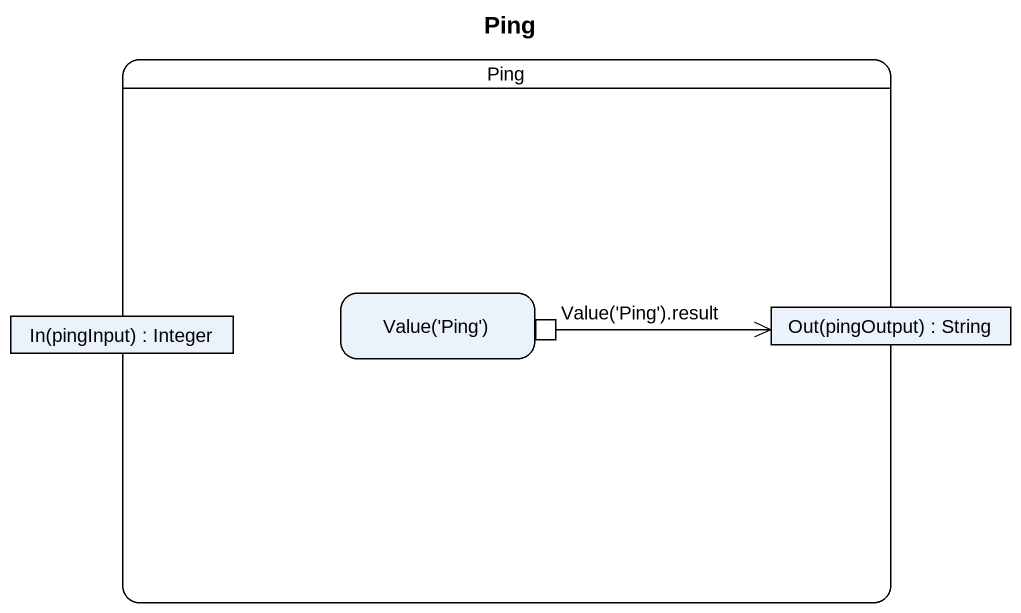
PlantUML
@startuml
title Ping
hide empty description
state Ping {
  state "In(pingInput) : Integer" as In_pingInput <<object>>
  state "Value('Ping')" as Value_Ping {
    state "Value('Ping').result" as Value_Ping_result <<outputPin>>
  }
  state "Out(pingOutput) : String" as Out_pingOutput <<object>>
}
Value_Ping_result -right-> Out_pingOutput
@enduml
